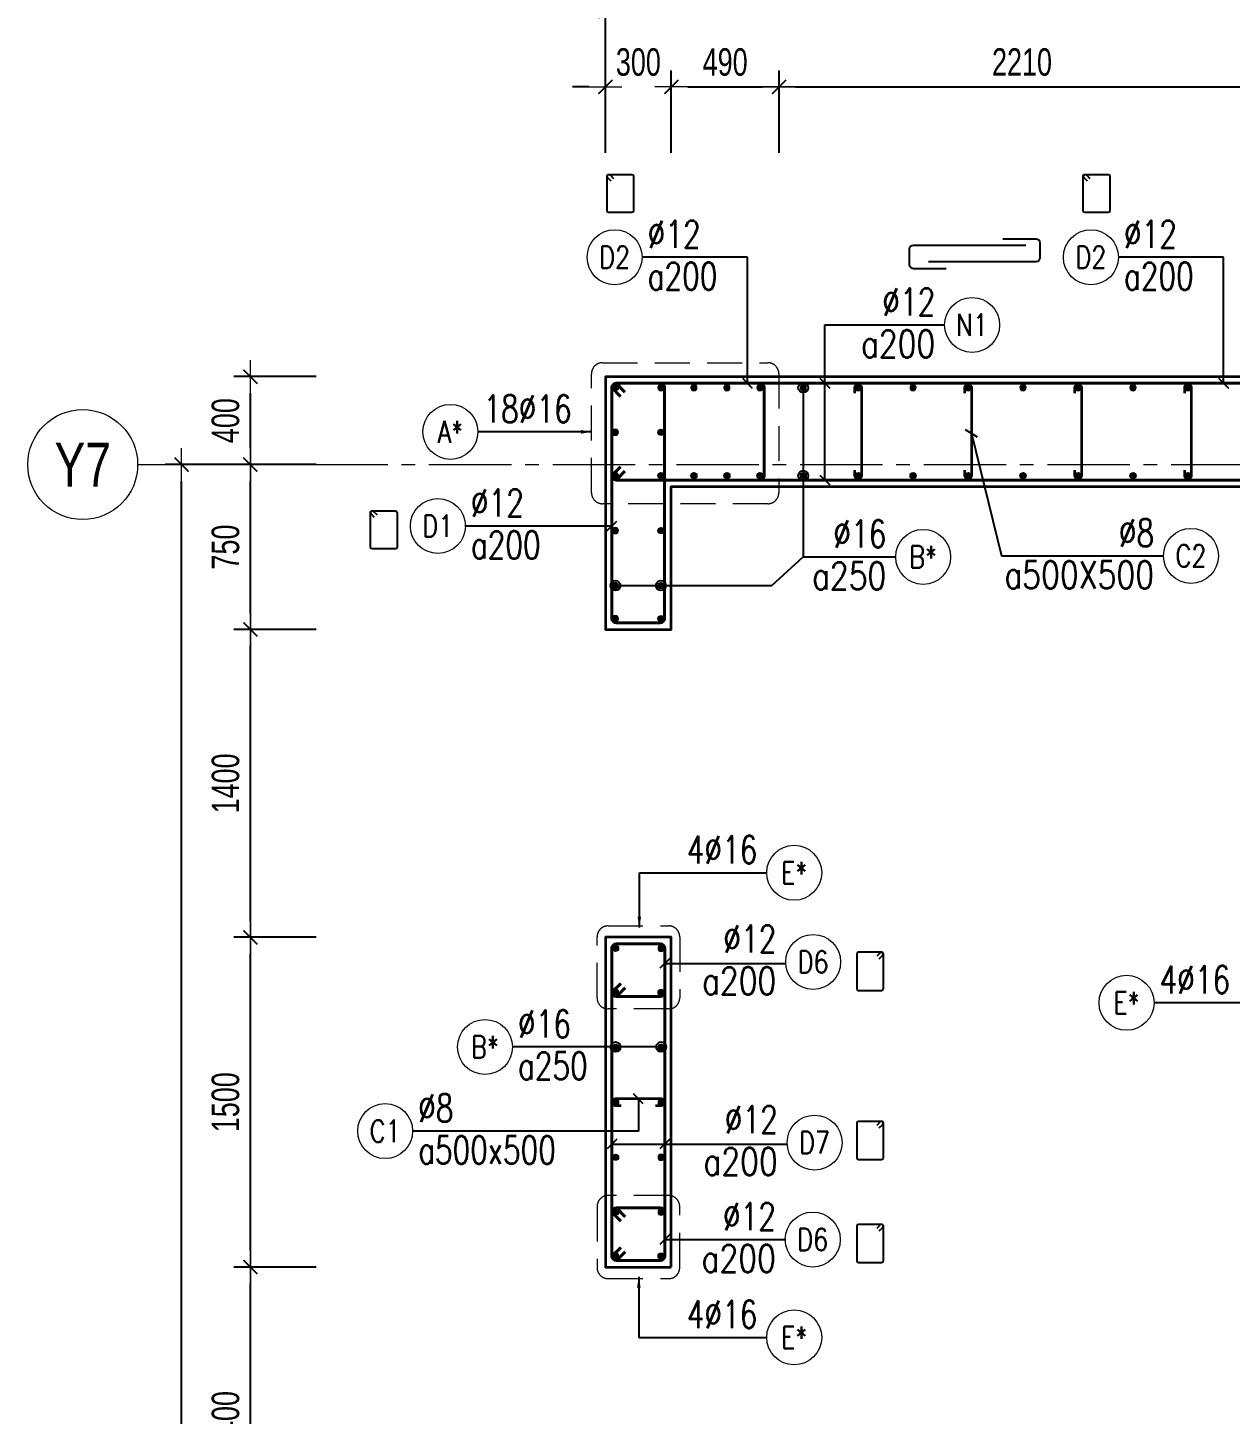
# Model space of a CAD drawing. Header units: millimetres. Extents: x 738475 to 1279438, y -34239 to 156422.
# Drawn here: x 1167946 to 1173415, y 105279 to 111585 of the extents above; entities that cross this region are included whole.
import ezdxf
from ezdxf.enums import TextEntityAlignment as Align

# ---------------------------------------------------------------- set-up
doc = ezdxf.new("R2010")
doc.units = ezdxf.units.MM
doc.header["$MEASUREMENT"] = 0
doc.linetypes.add('HIDDEN2', pattern=[4.7625, 3.175, -1.5875])
doc.linetypes.add('OF_Grid_1$0$CENTER2', pattern=[1.125, 0.75, -0.125, 0.125, -0.125])
doc.layers.get('0').update_dxf_attribs({"lineweight": 20})
doc.layers.get('Defpoints').update_dxf_attribs({"color": 151, "lineweight": 9})
for name, color, linetype, lineweight in [('KC-LEADER', 153, 'Continuous', 18), ('KC-THEP', 6, 'Continuous', 40), ('NDC_S_DIM', 1, 'Continuous', 15), ('NDC_S_HIDDEN', 8, 'HIDDEN2', 13), ('NDC_S_LEADER', 1, 'Continuous', 15), ('NDC_S_REBAR', 4, 'Continuous', 35), ('NDC_S_STIRRUP', 4, 'Continuous', 40), ('NDC_S_VN TEXT', 7, 'Continuous', 20), ('NDC_S_WALL', 6, 'Continuous', 35), ('OF_Grid_1$0$NDC_S_AXIS', 5, 'OF_Grid_1$0$CENTER2', 13), ('OF_Grid_1$0$NDC_S_SYMBOL', 1, 'Continuous', 15), ('OF_Grid_1$0$NDC_S_TEXT SYMBOL', 7, 'Continuous', 20)]:
    doc.layers.add(name, color=color, linetype=linetype, lineweight=lineweight)
doc.layers.add('Ligature', color=1, linetype='Continuous')
doc.styles.add('NDC_ARIAL', font='arial.ttf', dxfattribs={"width": 0.85})
doc.styles.add('NDC_DIM', font='', dxfattribs={"width": 0.75})
doc.styles.add('NDC_EN TXT', font='romans.shx', dxfattribs={"width": 0.8})
doc.styles.add('OF_Grid_1$0$NDC_ANNO', font='', dxfattribs={"width": 0.8})
doc.styles.get('NDC_DIM').set_extended_font_data('Dotum')
doc.styles.get('OF_Grid_1$0$NDC_ANNO').set_extended_font_data('Dotum')
doc.dimstyles.new('NDC_1-50', dxfattribs={"dimscale": 50, "dimtxt": 2.5, "dimasz": 1, "dimexe": 1.5, "dimexo": 0, "dimgap": 0.8, "dimtad": 1, "dimdec": 0, "dimdsep": 46, "dimtxsty": 'NDC_ARIAL', "dimblk": 'DIMMARK', "dimcen": 49999.938995, "dimdle": 1.5, "dimclrd": 1, "dimclre": 1, "dimclrt": 3, "dimadec": 0, "dimazin": 0, "dimtfac": 1, "dimtdec": 0, "dimtix": 1, "dimtmove": 2, "dimatfit": 3, "dimfxl": 1, "dimarcsym": 0})
doc.dimstyles.new('NDC_dim_30', dxfattribs={"dimscale": 30, "dimtxt": 2.5, "dimasz": 1.5, "dimexe": 1.5, "dimexo": 2.5, "dimgap": 1, "dimtad": 1, "dimdec": 0, "dimzin": 0, "dimdsep": 46, "dimtxsty": 'NDC_DIM', "dimblk": 'DIMMARK', "dimcen": 0.09, "dimdle": 1.2, "dimclrd": 1, "dimclre": 1, "dimclrt": 3, "dimadec": 0, "dimazin": 0, "dimtfac": 1, "dimtdec": 0, "dimtix": 1, "dimtofl": 0, "dimtmove": 0, "dimatfit": 3, "dimfxl": 6, "dimfxlon": 1, "dimtolj": 1, "dimtzin": 0, "dimarcsym": 0})
doc.dimstyles.new('NDC_dim_50', dxfattribs={"dimscale": 50, "dimtxt": 2.5, "dimasz": 1.5, "dimexe": 1.5, "dimexo": 2.5, "dimgap": 1, "dimtad": 1, "dimdec": 0, "dimzin": 0, "dimdsep": 46, "dimtxsty": 'NDC_DIM', "dimblk": 'DIMMARK', "dimcen": 0.09, "dimdle": 1.2, "dimclrd": 1, "dimclre": 1, "dimclrt": 3, "dimadec": 0, "dimazin": 0, "dimtfac": 1, "dimtdec": 0, "dimtix": 1, "dimtofl": 0, "dimtmove": 0, "dimatfit": 3, "dimfxl": 6, "dimfxlon": 1, "dimtolj": 1, "dimtzin": 0, "dimarcsym": 0})

# ---------------------------------------------------------------- blocks, each defined once
blk = doc.blocks.new('THEP')
at = {"layer": 'KC-LEADER', "color": 6}
blk.add_circle((0, 0), 14, dxfattribs=at)
at = {"layer": 'KC-THEP'}
for p, q in [((-14, 0), (14, 0)), ((9.9, 9.9), (-9.9, -9.9)), ((-9.9, 9.9), (9.9, -9.9)), ((0, 14), (0, -14))]:
    blk.add_line(p, q, dxfattribs=at)
blk = doc.blocks.new('DIMMARK')
at = {"layer": 'NDC_S_DIM', "color": 1}
blk.add_line((-1.5, 0), (1, 0), dxfattribs=at)
at = {"layer": 'NDC_S_DIM', "color": 2, "const_width": 0.1}
blk.add_lwpolyline([(-0.424, -0.424), (0.424, 0.424)], dxfattribs=at)
blk = doc.blocks.new('*U11')
blk.add_circle((-2.5, 0), 2.5)
at = {"layer": 'NDC_S_VN TEXT', "color": 3, "style": 'NDC_EN TXT', "width": 0.75}
for tag, p in [('DK1', (0.5, 0.85)), ('KC1', (0.5, -2.97))]:
    blk.add_attdef(tag, p, '', height=2.5, dxfattribs=at)
at = {"layer": 'NDC_S_VN TEXT', "color": 7, "style": 'NDC_EN TXT', "width": 0.8}
blk.add_attdef('SH2', text='', height=2, dxfattribs=at).set_placement((-2.5, 0), align=Align.MIDDLE)
blk = doc.blocks.new('*U13')
blk.add_circle((-2.5, 0), 2.5)
at = {"layer": 'NDC_S_VN TEXT', "color": 3, "style": 'NDC_EN TXT', "width": 0.75}
blk.add_attdef('DK1', (0.5, 0.85), '', height=2.5, dxfattribs=at)
at = {"layer": 'NDC_S_VN TEXT', "color": 7, "style": 'NDC_EN TXT', "width": 0.8}
blk.add_attdef('SH2', text='', height=2, dxfattribs=at).set_placement((-2.5, 0), align=Align.MIDDLE)
blk = doc.blocks.new('*U10')
blk.add_circle((2.5, 0), 2.5)
at = {"layer": 'NDC_S_VN TEXT', "color": 3, "style": 'NDC_EN TXT'}
for tag, width, p in [('DK2', 0.75, (-0.85, 0.85)), ('KC2', 0.8, (-0.85, -2.97))]:
    blk.add_attdef(tag, text='', height=2.5, dxfattribs=dict(at, width=width)).set_placement(p, align=Align.RIGHT)
at = {"layer": 'NDC_S_VN TEXT', "color": 7, "style": 'NDC_EN TXT', "width": 0.8}
blk.add_attdef('SH3', text='', height=2, dxfattribs=at).set_placement((2.5, 0), align=Align.MIDDLE)
blk = doc.blocks.new('*U9')
blk.add_circle((2.5, 0), 2.5)
at = {"layer": 'NDC_S_VN TEXT', "color": 3, "style": 'NDC_EN TXT', "width": 0.75}
blk.add_attdef('DK2', text='', height=2.5, dxfattribs=at).set_placement((-0.85, 0.85), align=Align.RIGHT)
at = {"layer": 'NDC_S_VN TEXT', "color": 7, "style": 'NDC_EN TXT', "width": 0.8}
blk.add_attdef('SH3', text='', height=2, dxfattribs=at).set_placement((2.5, 0), align=Align.MIDDLE)
blk = doc.blocks.new('*D625')
at = {"layer": 'Defpoints', "color": 0, "ltscale": 200, "transparency": 16777216}
for p in [(1170872.8, 111316.1), (1170572.8, 109998.4), (1170872.8, 109498.4)]:
    blk.add_point(p, dxfattribs=at)
at = {"layer": 'NDC_S_DIM', "color": 1, "lineweight": -2, "ltscale": 200, "transparency": 16777216}
for p, q in [((1170572.8, 111016.1), (1170572.8, 111391.1)), ((1170872.8, 111016.1), (1170872.8, 111391.1)), ((1170497.8, 111316.1), (1170422.8, 111316.1)), ((1170947.8, 111316.1), (1171022.8, 111316.1))]:
    blk.add_line(p, q, dxfattribs=at)
at = {"layer": 'NDC_S_DIM', "color": 1, "lineweight": -2, "ltscale": 200, "transparency": 16777216, "xscale": 75, "yscale": 75, "zscale": 75}
blk.add_blockref('DIMMARK', (1170572.8, 111316.1), dxfattribs=at)
at = {"layer": 'NDC_S_DIM', "color": 1, "lineweight": -2, "ltscale": 200, "transparency": 16777216, "xscale": 75, "yscale": 75, "zscale": 75, "rotation": 180}
blk.add_blockref('DIMMARK', (1170872.8, 111316.1), dxfattribs=at)
at = {"layer": 'NDC_S_DIM', "color": 3, "ltscale": 200, "transparency": 16777216, "insert": (1170722.8, 111428.7), "char_height": 125, "attachment_point": 5, "style": 'NDC_DIM'}
blk.add_mtext('\\A1;300', dxfattribs=at)
blk = doc.blocks.new('*D626')
at = {"layer": 'Defpoints', "color": 0, "ltscale": 200, "transparency": 16777216}
for p in [(1171362.6, 111316.1), (1170872.8, 109498.4), (1171362.6, 109312.2)]:
    blk.add_point(p, dxfattribs=at)
at = {"layer": 'NDC_S_DIM', "color": 1, "lineweight": -2, "ltscale": 200, "transparency": 16777216}
for p, q in [((1170872.8, 111016.1), (1170872.8, 111391.1)), ((1171362.6, 111016.1), (1171362.6, 111391.1)), ((1170947.8, 111316.1), (1171287.6, 111316.1))]:
    blk.add_line(p, q, dxfattribs=at)
at = {"layer": 'NDC_S_DIM', "color": 1, "lineweight": -2, "ltscale": 200, "transparency": 16777216, "xscale": 75, "yscale": 75, "zscale": 75, "rotation": 180}
blk.add_blockref('DIMMARK', (1170872.8, 111316.1), dxfattribs=at)
at = {"layer": 'NDC_S_DIM', "color": 1, "lineweight": -2, "ltscale": 200, "transparency": 16777216, "xscale": 75, "yscale": 75, "zscale": 75}
blk.add_blockref('DIMMARK', (1171362.6, 111316.1), dxfattribs=at)
at = {"layer": 'NDC_S_DIM', "color": 3, "ltscale": 200, "transparency": 16777216, "insert": (1171117.7, 111428.7), "char_height": 125, "attachment_point": 5, "style": 'NDC_DIM'}
blk.add_mtext('\\A1;490', dxfattribs=at)
blk = doc.blocks.new('*D627')
at = {"layer": 'Defpoints', "color": 0, "ltscale": 200, "transparency": 16777216}
for p in [(1173572.8, 111316.1), (1173572.8, 109498.4), (1171362.6, 109312.2)]:
    blk.add_point(p, dxfattribs=at)
at = {"layer": 'NDC_S_DIM', "color": 1, "lineweight": -2, "ltscale": 200, "transparency": 16777216}
for p, q in [((1171362.6, 111016.1), (1171362.6, 111391.1)), ((1173572.8, 111016.1), (1173572.8, 111391.1)), ((1171437.6, 111316.1), (1173497.8, 111316.1))]:
    blk.add_line(p, q, dxfattribs=at)
at = {"layer": 'NDC_S_DIM', "color": 1, "lineweight": -2, "ltscale": 200, "transparency": 16777216, "xscale": 75, "yscale": 75, "zscale": 75, "rotation": 180}
blk.add_blockref('DIMMARK', (1171362.6, 111316.1), dxfattribs=at)
at = {"layer": 'NDC_S_DIM', "color": 1, "lineweight": -2, "ltscale": 200, "transparency": 16777216, "xscale": 75, "yscale": 75, "zscale": 75}
blk.add_blockref('DIMMARK', (1173572.8, 111316.1), dxfattribs=at)
at = {"layer": 'NDC_S_DIM', "color": 3, "ltscale": 200, "transparency": 16777216, "insert": (1172467.7, 111428.7), "char_height": 125, "attachment_point": 5, "style": 'NDC_DIM'}
blk.add_mtext('\\A1;2210', dxfattribs=at)
blk = doc.blocks.new('*D612')
at = {"layer": 'Defpoints', "color": 0, "ltscale": 200, "transparency": 16777216}
for p in [(1177672.6, 111660.1), (1177672.6, 110952.4), (1170572.8, 110857.1)]:
    blk.add_point(p, dxfattribs=at)
at = {"layer": 'NDC_S_DIM', "color": 1, "lineweight": -2, "ltscale": 200, "transparency": 16777216}
for p, q in [((1170572.8, 111360.1), (1170572.8, 111735.1)), ((1177672.6, 111360.1), (1177672.6, 111735.1)), ((1170647.8, 111660.1), (1177597.6, 111660.1))]:
    blk.add_line(p, q, dxfattribs=at)
at = {"layer": 'NDC_S_DIM', "color": 1, "lineweight": -2, "ltscale": 200, "transparency": 16777216, "xscale": 75, "yscale": 75, "zscale": 75, "rotation": 180}
blk.add_blockref('DIMMARK', (1170572.8, 111660.1), dxfattribs=at)
at = {"layer": 'NDC_S_DIM', "color": 1, "lineweight": -2, "ltscale": 200, "transparency": 16777216, "xscale": 75, "yscale": 75, "zscale": 75}
blk.add_blockref('DIMMARK', (1177672.6, 111660.1), dxfattribs=at)
at = {"layer": 'NDC_S_DIM', "color": 3, "ltscale": 200, "transparency": 16777216, "insert": (1174122.7, 111772.7), "char_height": 125, "attachment_point": 5, "style": 'NDC_DIM'}
blk.add_mtext('\\A1;7100', dxfattribs=at)
blk = doc.blocks.new('*U15')
at = {"layer": 'OF_Grid_1$0$NDC_S_SYMBOL'}
blk.add_line((5, 0), (9, 0), dxfattribs=at)
blk.add_circle((0, 0), 5, dxfattribs=at)
at = {"layer": 'OF_Grid_1$0$NDC_S_TEXT SYMBOL', "color": 7, "style": 'OF_Grid_1$0$NDC_ANNO', "width": 0.8}
blk.add_attdef('GRID', text='', height=4, rotation=270, dxfattribs=at).set_placement((0, 0), align=Align.MIDDLE)
blk = doc.blocks.new('*D613')
at = {"layer": 'Defpoints', "color": 0, "ltscale": 200, "transparency": 16777216}
for p in [(1168958.2, 109998.4), (1170572.8, 109998.4), (1170872.8, 109598.4)]:
    blk.add_point(p, dxfattribs=at)
at = {"layer": 'NDC_S_DIM', "color": 1, "lineweight": -2, "ltscale": 200, "transparency": 16777216}
for p, q in [((1169258.2, 109998.4), (1168883.2, 109998.4)), ((1168958.2, 109673.4), (1168958.2, 109923.4)), ((1169258.2, 109598.4), (1168883.2, 109598.4))]:
    blk.add_line(p, q, dxfattribs=at)
at = {"layer": 'NDC_S_DIM', "color": 1, "lineweight": -2, "ltscale": 200, "transparency": 16777216, "xscale": 75, "yscale": 75, "zscale": 75}
for p, rotation in [((1168958.2, 109998.4), 90), ((1168958.2, 109598.4), 270)]:
    blk.add_blockref('DIMMARK', p, dxfattribs=dict(at, rotation=rotation))
at = {"layer": 'NDC_S_DIM', "color": 3, "ltscale": 200, "transparency": 16777216, "insert": (1168845.6, 109798.4), "char_height": 125, "attachment_point": 5, "rotation": 90, "style": 'NDC_DIM'}
blk.add_mtext('\\A1;400', dxfattribs=at)
blk = doc.blocks.new('*D602')
at = {"layer": 'Defpoints', "color": 0, "ltscale": 200, "transparency": 16777216}
for p in [(1168645.6, 109598.4), (1170686.7, 109598.4), (1170686.8, 97998.6)]:
    blk.add_point(p, dxfattribs=at)
at = {"layer": 'NDC_S_DIM', "color": 1, "lineweight": -2, "ltscale": 200, "transparency": 16777216}
for p, q in [((1168945.6, 109598.4), (1168570.6, 109598.4)), ((1168645.6, 98073.6), (1168645.6, 109523.4)), ((1168945.6, 97998.6), (1168570.6, 97998.6))]:
    blk.add_line(p, q, dxfattribs=at)
at = {"layer": 'NDC_S_DIM', "color": 1, "lineweight": -2, "ltscale": 200, "transparency": 16777216, "xscale": 75, "yscale": 75, "zscale": 75}
for p, rotation in [((1168645.6, 109598.4), 90), ((1168645.6, 97998.6), 270)]:
    blk.add_blockref('DIMMARK', p, dxfattribs=dict(at, rotation=rotation))
at = {"layer": 'NDC_S_DIM', "color": 3, "ltscale": 200, "transparency": 16777216, "insert": (1168533, 103798.5), "char_height": 125, "attachment_point": 5, "rotation": 90, "style": 'NDC_DIM'}
blk.add_mtext('\\A1;11600', dxfattribs=at)
blk = doc.blocks.new('*D588')
at = {"layer": 'Defpoints', "color": 0, "ltscale": 200, "transparency": 16777216}
for p in [(1168958.2, 105948.4), (1170722.8, 105948.4), (1170722.8, 104548.4)]:
    blk.add_point(p, dxfattribs=at)
at = {"layer": 'NDC_S_DIM', "color": 1, "lineweight": -2, "ltscale": 200, "transparency": 16777216}
for p, q in [((1169258.2, 105948.4), (1168883.2, 105948.4)), ((1168958.2, 104623.4), (1168958.2, 105873.4)), ((1169258.2, 104548.4), (1168883.2, 104548.4))]:
    blk.add_line(p, q, dxfattribs=at)
at = {"layer": 'NDC_S_DIM', "color": 1, "lineweight": -2, "ltscale": 200, "transparency": 16777216, "xscale": 75, "yscale": 75, "zscale": 75}
for p, rotation in [((1168958.2, 105948.4), 90), ((1168958.2, 104548.4), 270)]:
    blk.add_blockref('DIMMARK', p, dxfattribs=dict(at, rotation=rotation))
at = {"layer": 'NDC_S_DIM', "color": 3, "ltscale": 200, "transparency": 16777216, "insert": (1168845.6, 105248.4), "char_height": 125, "attachment_point": 5, "rotation": 90, "style": 'NDC_DIM'}
blk.add_mtext('\\A1;1400', dxfattribs=at)
blk = doc.blocks.new('*D589')
at = {"layer": 'Defpoints', "color": 0, "ltscale": 200, "transparency": 16777216}
for p in [(1168958.2, 107448.4), (1170722.8, 107448.4), (1170722.8, 105948.4)]:
    blk.add_point(p, dxfattribs=at)
at = {"layer": 'NDC_S_DIM', "color": 1, "lineweight": -2, "ltscale": 200, "transparency": 16777216}
for p, q in [((1169258.2, 107448.4), (1168883.2, 107448.4)), ((1168958.2, 106023.4), (1168958.2, 107373.4)), ((1169258.2, 105948.4), (1168883.2, 105948.4))]:
    blk.add_line(p, q, dxfattribs=at)
at = {"layer": 'NDC_S_DIM', "color": 1, "lineweight": -2, "ltscale": 200, "transparency": 16777216, "xscale": 75, "yscale": 75, "zscale": 75}
for p, rotation in [((1168958.2, 107448.4), 90), ((1168958.2, 105948.4), 270)]:
    blk.add_blockref('DIMMARK', p, dxfattribs=dict(at, rotation=rotation))
at = {"layer": 'NDC_S_DIM', "color": 3, "ltscale": 200, "transparency": 16777216, "insert": (1168845.6, 106698.4), "char_height": 125, "attachment_point": 5, "rotation": 90, "style": 'NDC_DIM'}
blk.add_mtext('\\A1;1500', dxfattribs=at)
blk = doc.blocks.new('*D590')
at = {"layer": 'Defpoints', "color": 0, "ltscale": 200, "transparency": 16777216}
for p in [(1168958.2, 108848.4), (1170722.8, 108848.4), (1170722.8, 107448.4)]:
    blk.add_point(p, dxfattribs=at)
at = {"layer": 'NDC_S_DIM', "color": 1, "lineweight": -2, "ltscale": 200, "transparency": 16777216}
for p, q in [((1169258.2, 108848.4), (1168883.2, 108848.4)), ((1168958.2, 107523.4), (1168958.2, 108773.4)), ((1169258.2, 107448.4), (1168883.2, 107448.4))]:
    blk.add_line(p, q, dxfattribs=at)
at = {"layer": 'NDC_S_DIM', "color": 1, "lineweight": -2, "ltscale": 200, "transparency": 16777216, "xscale": 75, "yscale": 75, "zscale": 75}
for p, rotation in [((1168958.2, 108848.4), 90), ((1168958.2, 107448.4), 270)]:
    blk.add_blockref('DIMMARK', p, dxfattribs=dict(at, rotation=rotation))
at = {"layer": 'NDC_S_DIM', "color": 3, "ltscale": 200, "transparency": 16777216, "insert": (1168845.6, 108148.4), "char_height": 125, "attachment_point": 5, "rotation": 90, "style": 'NDC_DIM'}
blk.add_mtext('\\A1;1400', dxfattribs=at)
blk = doc.blocks.new('*D591')
at = {"layer": 'Defpoints', "color": 0, "ltscale": 200, "transparency": 16777216}
for p in [(1168958.2, 109598.4), (1170686.7, 109598.4), (1170722.8, 108848.4)]:
    blk.add_point(p, dxfattribs=at)
at = {"layer": 'NDC_S_DIM', "color": 1, "lineweight": -2, "ltscale": 200, "transparency": 16777216}
for p, q in [((1169258.2, 109598.4), (1168883.2, 109598.4)), ((1168958.2, 108923.4), (1168958.2, 109523.4)), ((1169258.2, 108848.4), (1168883.2, 108848.4))]:
    blk.add_line(p, q, dxfattribs=at)
at = {"layer": 'NDC_S_DIM', "color": 1, "lineweight": -2, "ltscale": 200, "transparency": 16777216, "xscale": 75, "yscale": 75, "zscale": 75}
for p, rotation in [((1168958.2, 109598.4), 90), ((1168958.2, 108848.4), 270)]:
    blk.add_blockref('DIMMARK', p, dxfattribs=dict(at, rotation=rotation))
at = {"layer": 'NDC_S_DIM', "color": 3, "ltscale": 200, "transparency": 16777216, "insert": (1168845.6, 109223.4), "char_height": 125, "attachment_point": 5, "rotation": 90, "style": 'NDC_DIM'}
blk.add_mtext('\\A1;750', dxfattribs=at)

msp = doc.modelspace()

# ---------------------------------------------------------------- linework, layer by layer
at = {"layer": 'Ligature'}
for points in [[(1170598.755, 110888.209), (1170582.789, 110904.175, -0.66817864), (1170588.563, 110918.113), (1170693.191, 110918.113, -0.41421356), (1170701.356, 110909.948), (1170701.356, 110752.841, -0.41421356), (1170693.191, 110744.676), (1170588.563, 110744.676, -0.41421356), (1170580.398, 110752.841), (1170580.398, 110909.948, -0.66817864), (1170594.336, 110915.722), (1170610.302, 110899.756)], [(1172764.892, 110888.209), (1172748.926, 110904.175, -0.66817864), (1172754.7, 110918.113), (1172859.328, 110918.113, -0.41421356), (1172867.493, 110909.948), (1172867.493, 110752.841, -0.41421356), (1172859.328, 110744.676), (1172754.699, 110744.676, -0.41421356), (1172746.535, 110752.841), (1172746.535, 110909.948, -0.66817864), (1172760.473, 110915.722), (1172776.439, 110899.756)], [(1169523.114, 109358.161), (1169507.148, 109374.127, -0.66817864), (1169512.921, 109388.065), (1169617.55, 109388.065, -0.41421356), (1169625.715, 109379.9), (1169625.715, 109222.792, -0.41421356), (1169617.55, 109214.628), (1169512.921, 109214.628, -0.41421356), (1169504.756, 109222.792), (1169504.756, 109379.9, -0.66817864), (1169518.694, 109385.673), (1169534.66, 109369.707)], [(1171818.807, 107350.572), (1171834.773, 107366.538, 0.66817864), (1171829, 107380.476), (1171724.371, 107380.476, 0.41421356), (1171716.206, 107372.311), (1171716.206, 107215.203, 0.41421356), (1171724.371, 107207.039), (1171829, 107207.039, 0.41421356), (1171837.165, 107215.203), (1171837.165, 107372.311, 0.66817864), (1171823.226, 107378.084), (1171807.26, 107362.118)], [(1171818.779, 106581.423), (1171834.745, 106597.389, 0.66817864), (1171828.972, 106611.327), (1171724.343, 106611.327, 0.41421356), (1171716.178, 106603.162), (1171716.178, 106446.055, 0.41421356), (1171724.343, 106437.89), (1171828.972, 106437.89, 0.41421356), (1171837.136, 106446.055), (1171837.136, 106603.162, 0.66817864), (1171823.198, 106608.936), (1171807.232, 106592.97)], [(1171818.779, 106112.847), (1171834.745, 106128.813, 0.66817864), (1171828.972, 106142.751), (1171724.343, 106142.751, 0.41421356), (1171716.178, 106134.586), (1171716.178, 105977.479, 0.41421356), (1171724.343, 105969.314), (1171828.972, 105969.314, 0.41421356), (1171837.136, 105977.479), (1171837.136, 106134.586, 0.66817864), (1171823.198, 106140.36), (1171807.232, 106124.394)]]:
    msp.add_lwpolyline(points, format="xyb", dxfattribs=at)
at = {"layer": 'Ligature', "elevation": 0.03}
for points in [[(1172380.928, 110625.268), (1172531.147, 110625.268, -0.41421356), (1172548.751, 110607.664), (1172548.751, 110538.543, -0.41421356), (1172531.147, 110520.94), (1172042.98, 110520.94)], [(1172484.545, 110595.212), (1171972.876, 110595.212, 0.41421356), (1171955.273, 110577.609), (1171955.273, 110508.488, 0.41421356), (1171972.876, 110490.884), (1172123.095, 110490.884)]]:
    msp.add_lwpolyline(points, format="xyb", dxfattribs=at)
at = {"layer": 'NDC_S_HIDDEN', "ltscale": 50}
for points in [[(1170559.605, 110061.764), (1171311.815, 110061.764, -0.41421356), (1171361.815, 110011.764), (1171361.815, 109470.451, -0.41421356), (1171311.815, 109420.451), (1170559.605, 109420.451, -0.41421356), (1170509.605, 109470.451), (1170509.605, 110011.764, -0.41421356)], [(1170585.138, 107500.423), (1170860.981, 107500.423, -0.41421356), (1170910.981, 107450.423), (1170910.981, 107172.873, -0.41421356), (1170860.981, 107122.873), (1170585.138, 107122.873, -0.41421356), (1170535.138, 107172.873), (1170535.138, 107450.423, -0.41421356)], [(1170585.138, 105896.304), (1170860.981, 105896.304, 0.41421356), (1170910.981, 105946.304), (1170910.981, 106223.853, 0.41421356), (1170860.981, 106273.853), (1170585.138, 106273.853, 0.41421356), (1170535.138, 106223.853), (1170535.138, 105946.304, 0.41421356)]]:
    msp.add_lwpolyline(points, format="xyb", close=True, dxfattribs=at)
at = {"layer": 'NDC_S_REBAR'}
for points in [[(1171707.605, 109923.363), (1171707.605, 109948.363, -1), (1171737.605, 109948.363), (1171737.605, 109548.363, -1), (1171707.605, 109548.363), (1171707.605, 109573.363)], [(1172207.605, 109923.363), (1172207.605, 109948.363, -1), (1172237.605, 109948.363), (1172237.605, 109548.363, -1), (1172207.605, 109548.363), (1172207.605, 109573.363)], [(1172707.605, 109923.363), (1172707.605, 109948.363, -1), (1172737.605, 109948.363), (1172737.605, 109548.363, -1), (1172707.605, 109548.363), (1172707.605, 109573.363)], [(1173207.605, 109923.363), (1173207.605, 109948.363, -1), (1173237.605, 109948.363), (1173237.605, 109548.363, -1), (1173207.605, 109548.363), (1173207.605, 109573.363)], [(1170801.286, 106683.363), (1170826.286, 106683.363, 1), (1170826.286, 106713.363), (1170619.262, 106713.363, 1), (1170619.262, 106683.363), (1170644.262, 106683.363)]]:
    msp.add_lwpolyline(points, format="xyb", dxfattribs=at)
at = {"layer": 'NDC_S_STIRRUP'}
for points in [[(1175379.634, 109568.363), (1175419.634, 109528.363, 0.41421356), (1175439.634, 109548.363), (1175439.634, 109948.363, 0.41421356), (1175419.634, 109968.363), (1170621.975, 109968.363, 0.41421356), (1170601.975, 109948.363), (1170601.975, 109548.363, 0.41421356), (1170621.975, 109528.363), (1175419.634, 109528.363, 0.41421356), (1175439.634, 109548.363), (1175399.634, 109588.363)], [(1170661.975, 109568.363), (1170621.975, 109528.363, -0.41421356), (1170601.975, 109548.363), (1170601.975, 109948.363, -0.41421356), (1170621.975, 109968.363), (1171275.487, 109968.363, -0.41421356), (1171295.487, 109948.363), (1171295.487, 109548.363, -0.41421356), (1171275.487, 109528.363), (1170621.975, 109528.363, -0.41421356), (1170601.975, 109548.363), (1170641.975, 109588.363)], [(1170641.975, 109908.363), (1170601.975, 109948.363, -0.41421356), (1170621.975, 109968.363), (1170821.975, 109968.363, -0.41421356), (1170841.975, 109948.363), (1170841.975, 108898.363, -0.41421356), (1170821.975, 108878.363), (1170621.975, 108878.363, -0.41421356), (1170601.975, 108898.363), (1170601.975, 109948.363, -0.41421356), (1170621.975, 109968.363), (1170661.975, 109928.363)], [(1170642.774, 106038.363), (1170602.774, 105998.363, 0.41421356), (1170622.774, 105978.363), (1170822.774, 105978.363, 0.41421356), (1170842.774, 105998.363), (1170842.774, 107398.363, 0.41421356), (1170822.774, 107418.363), (1170622.774, 107418.363, 0.41421356), (1170602.774, 107398.363), (1170602.774, 105998.363, 0.41421356), (1170622.774, 105978.363), (1170662.774, 106018.363)], [(1170642.774, 107238.9), (1170602.774, 107198.9, 0.41421356), (1170622.774, 107178.9), (1170822.774, 107178.9, 0.41421356), (1170842.774, 107198.9), (1170842.774, 107398.363, 0.41421356), (1170822.774, 107418.363), (1170622.774, 107418.363, 0.41421356), (1170602.774, 107398.363), (1170602.774, 107198.9, 0.41421356), (1170622.774, 107178.9), (1170662.774, 107218.9)], [(1170642.774, 106157.826), (1170602.774, 106197.826, -0.41421356), (1170622.774, 106217.826), (1170822.774, 106217.826, -0.41421356), (1170842.774, 106197.826), (1170842.774, 105998.363, -0.41421356), (1170822.774, 105978.363), (1170622.774, 105978.363, -0.41421356), (1170602.774, 105998.363), (1170602.774, 106197.826, -0.41421356), (1170622.774, 106217.826), (1170662.774, 106177.826)]]:
    msp.add_lwpolyline(points, format="xyb", dxfattribs=at)
at = {"layer": 'NDC_S_WALL'}
for points in [[(1176972.774, 100598.363), (1176972.774, 109998.363), (1176972.774, 109998.363), (1176572.774, 109998.363), (1176572.774, 109998.363), (1176572.774, 109498.363), (1176572.774, 109498.363), (1176672.774, 109498.363), (1176672.774, 107298.363), (1173872.774, 107298.363), (1173872.774, 109498.363), (1173872.774, 109498.363), (1175470.434, 109498.363), (1175470.434, 109498.363), (1175470.434, 109998.363), (1175470.434, 109998.363), (1170572.774, 109998.363), (1170572.774, 108848.363), (1170872.774, 108848.363), (1170872.774, 109498.363), (1173572.774, 109498.363), (1173572.774, 109498.363), (1173572.774, 98098.363)], [(1170872.774, 105948.363), (1170872.774, 107448.363), (1170872.774, 107448.363), (1170572.774, 107448.363), (1170572.774, 105948.363), (1170872.774, 105948.363)]]:
    msp.add_lwpolyline(points, dxfattribs=at)
at = {"layer": 'OF_Grid_1$0$NDC_S_AXIS', "ltscale": 500}
msp.add_line((1168645.595, 109598.363), (1184495.919, 109598.363), dxfattribs=at)

# ---------------------------------------------------------------- block references
at = {"layer": 'KC-THEP'}
for p, rotation in [((1170618.463, 109948.363), 189.6685644363809), ((1170825.487, 109745.695), 9.66856443638095), ((1170825.487, 109548.363), 9.66856443638095), ((1170975.487, 109548.363), 9.66856443638095), ((1171125.487, 109548.363), 9.66856443638095), ((1171275.487, 109548.363), 9.66856443638095), ((1171472.605, 109548.363), 9.66856443638095), ((1171722.605, 109548.363), 9.66856443638095), ((1171972.605, 109548.363), 9.66856443638095), ((1172222.605, 109548.363), 9.66856443638095), ((1172472.605, 109548.363), 9.66856443638095), ((1172722.605, 109548.363), 9.66856443638095), ((1172972.605, 109548.363), 9.66856443638095), ((1173222.605, 109548.363), 9.66856443638095), ((1170825.487, 109298.363), 9.66856443638095), ((1170825.487, 109048.363), 9.66856443638095), ((1170825.487, 108897.017), 9.66856443638095), ((1170619.262, 107398.363), 189.6685644363809), ((1170826.286, 107198.363), 9.668564436380926), ((1170619.262, 106948.363), 189.6685644363809), ((1170619.262, 106698.363), 189.6685644363809), ((1170619.262, 106448.363), 189.6685644363809), ((1170619.262, 106198.363), 189.6685644363809), ((1170826.286, 105998.363), 9.668564436380946)]:
    msp.add_blockref('THEP', p, dxfattribs=dict(at, rotation=rotation))
at = {"layer": 'KC-THEP', "xscale": -1}
for p, rotation in [((1170825.487, 109948.363), 170.331435563619), ((1170975.487, 109948.363), 170.331435563619), ((1171125.487, 109948.363), 170.331435563619), ((1171275.487, 109948.363), 170.331435563619), ((1171472.605, 109948.363), 170.331435563619), ((1171722.605, 109948.363), 170.331435563619), ((1171972.605, 109948.363), 170.331435563619), ((1172222.605, 109948.363), 170.331435563619), ((1172472.605, 109948.363), 170.331435563619), ((1172722.605, 109948.363), 170.331435563619), ((1172972.605, 109948.363), 170.331435563619), ((1173222.605, 109948.363), 170.331435563619), ((1170618.463, 109745.695), 350.3314355636191), ((1170618.463, 109548.363), 350.3314355636191), ((1170618.463, 109298.363), 350.3314355636191), ((1170618.463, 109048.363), 350.3314355636191), ((1170618.463, 108897.017), 350.3314355636191), ((1170826.286, 107398.363), 170.331435563619), ((1170619.262, 107198.363), 350.3314355636191), ((1170826.286, 106948.363), 170.331435563619), ((1170826.286, 106698.363), 170.331435563619), ((1170826.286, 106448.363), 170.331435563619), ((1170826.286, 106198.363), 170.331435563619), ((1170619.262, 105998.363), 350.3314355636191)]:
    msp.add_blockref('THEP', p, dxfattribs=dict(at, rotation=rotation))
at = {"layer": 'NDC_S_VN TEXT', "xscale": 50, "yscale": 50, "zscale": 50}
for name, p, values in [('*U11', (1170740.024, 110541.577), {'SH2': 'D2', 'DK1': '%%C12', 'KC1': 'a200'}), ('*U11', (1172906.161, 110541.577), {'SH2': 'D2', 'DK1': '%%C12', 'KC1': 'a200'}), ('*U10', (1172115.932, 110233.641), {'SH3': 'N1', 'DK2': '%%C12', 'KC2': 'a200'}), ('*U13', (1169992.986, 109747.3), {'SH2': 'A*', 'DK1': '18%%C16'}), ('*U11', (1169936.038, 109319.162), {'SH2': 'D1', 'DK1': '%%C12', 'KC1': 'a200'}), ('*U10', (1171893.216, 109178.651), {'SH3': 'B*', 'DK2': '%%C16', 'KC2': 'a250'}), ('*U10', (1173111.244, 109183.33), {'SH3': 'C2', 'DK2': '%%c8', 'KC2': 'a500X500'}), ('*U9', (1171306.626, 107741.904), {'SH3': 'E*', 'DK2': '4%%C16'}), ('*U10', (1171392.955, 107336.222), {'SH3': 'D6', 'DK2': '%%c12', 'KC2': 'a200'}), ('*U13', (1173068.245, 107150.534), {'SH2': 'E*', 'DK1': '4%%C16'}), ('*U11', (1170150.316, 106949.603), {'SH2': 'B*', 'DK1': '%%C16', 'KC1': 'a250'}), ('*U11', (1169696.33, 106567.089), {'SH2': 'C1', 'DK1': '%%c8', 'KC1': 'a500x500'}), ('*U10', (1171399.45, 106514.506), {'SH3': 'D7', 'DK2': '%%c12', 'KC2': 'a200'}), ('*U10', (1171391.011, 106073.848), {'SH3': 'D6', 'DK2': '%%c12', 'KC2': 'a200'}), ('*U9', (1171306.626, 105628.834), {'SH3': 'E*', 'DK2': '4%%C16'})]:
    msp.add_blockref(name, p, dxfattribs=at).add_auto_attribs(values)
at = {"layer": 'OF_Grid_1$0$NDC_S_AXIS'}
ref = msp.add_blockref('*U15', (1168195.595, 109598.363), dxfattribs=dict(at, xscale=50, yscale=50, zscale=50))
ref.add_attrib('GRID', 'Y7', dxfattribs={"layer": 'OF_Grid_1$0$NDC_S_TEXT SYMBOL', "color": 7, "height": 200, "style": 'OF_Grid_1$0$NDC_ANNO', "width": 0.8}).set_placement((1168195.595, 109598.363), align=Align.MIDDLE)

# ---------------------------------------------------------------- dimensions: what is measured, and where the dimension line sits
at = {"layer": 'NDC_S_DIM', "ltscale": 200}
for base, p1, p2, picture, middle in [((1177672.574, 111660.108), (1170572.774, 110857.138), (1177672.574, 110952.405), '*D612', (1174122.674, 111772.693)), ((1170872.774, 111316.114), (1170572.774, 109998.363), (1170872.774, 109498.363), '*D625', (1170722.774, 111428.699)), ((1171362.615, 111316.114), (1170872.774, 109498.363), (1171362.615, 109312.227), '*D626', (1171117.695, 111428.699)), ((1173572.774, 111316.114), (1171362.615, 109312.227), (1173572.774, 109498.363), '*D627', (1172467.695, 111428.699))]:
    dim = msp.add_linear_dim(base=base, p1=p1, p2=p2, dimstyle='NDC_dim_50', override={"dimtmove": 1}, dxfattribs=at)
    dim.commit()
    dim.dimension.update_dxf_attribs({"geometry": picture, "text_midpoint": middle})
dim = msp.add_linear_dim(base=(1168958.191, 109998.363), p1=(1170872.774, 109598.363), p2=(1170572.774, 109998.363), angle=90, dimstyle='NDC_dim_50', override={"dimtmove": 1}, dxfattribs=at)
dim.commit()
dim.dimension.update_dxf_attribs({"geometry": '*D613', "text_midpoint": (1168958.191, 109798.363), "dimtype": 160})
for base, p1, p2, picture, middle in [((1168645.595, 109598.363), (1170686.76, 97998.617), (1170686.662, 109598.363), '*D602', (1168533.01, 103798.49)), ((1168958.191, 109598.363), (1170722.774, 108848.363), (1170686.662, 109598.363), '*D591', (1168845.606, 109223.363)), ((1168958.191, 108848.363), (1170722.774, 107448.363), (1170722.774, 108848.363), '*D590', (1168845.606, 108148.363)), ((1168958.191, 107448.363), (1170722.774, 105948.363), (1170722.774, 107448.363), '*D589', (1168845.606, 106698.363)), ((1168958.191, 105948.363), (1170722.774, 104548.363), (1170722.774, 105948.363), '*D588', (1168845.606, 105248.363))]:
    dim = msp.add_linear_dim(base=base, p1=p1, p2=p2, angle=90, dimstyle='NDC_dim_50', override={"dimtmove": 1}, dxfattribs=at)
    dim.commit()
    dim.dimension.update_dxf_attribs({"geometry": picture, "text_midpoint": middle})

# ---------------------------------------------------------------- leaders
at = {"layer": 'NDC_S_LEADER'}
for points, dimstyle, override in [([(1171218.487, 109968.363), (1171218.487, 110541.577), (1170740.024, 110541.577)], 'NDC_dim_30', {"dimtad": 0, "dimldrblk": 'Oblique'}), ([(1173384.624, 109968.363), (1173384.624, 110541.577), (1172906.161, 110541.577)], 'NDC_dim_30', {"dimtad": 0, "dimldrblk": 'Oblique'}), ([(1171571.194, 109528.363), (1171571.194, 110233.46), (1172115.932, 110233.46)], 'NDC_dim_30', {"dimtad": 0, "dimldrblk": 'Oblique'}), ([(1171571.194, 109968.363), (1171571.194, 110233.46), (1172115.932, 110233.46)], 'NDC_dim_30', {"dimtad": 0, "dimldrblk": 'Oblique'}), ([(1171472.605, 109948.363), (1171472.605, 109178.47), (1171893.216, 109178.47)], 'NDC_dim_30', {"dimgap": 1, "dimtad": 0, "dimldrblk": 'Origin'}), ([(1172237.605, 109740.267), (1172375.214, 109183.33), (1173111.244, 109183.33)], 'NDC_dim_30', {"dimtad": 0, "dimldrblk": 'Oblique'}), ([(1171472.605, 109548.363), (1171472.605, 109178.47), (1171893.216, 109178.47)], 'NDC_dim_30', {"dimgap": 1, "dimtad": 0, "dimldrblk": 'Origin'}), ([(1170601.975, 109319.162), (1169933.963, 109319.162)], 'NDC_dim_30', {"dimtad": 0, "dimldrblk": 'Oblique'}), ([(1170618.463, 109048.363), (1171329.804, 109048.363), (1171472.605, 109178.47)], 'NDC_dim_30', {"dimtad": 0, "dimldrblk": 'Origin'}), ([(1170825.487, 109048.363), (1171329.804, 109048.363), (1171472.605, 109178.47)], 'NDC_dim_30', {"dimtad": 0, "dimldrblk": 'Origin'}), ([(1170727.317, 107493.043), (1170727.317, 107741.904), (1171308.896, 107741.904)], 'NDC_1-50', {"dimgap": 0.8, "dimtad": 0}), ([(1170842.774, 107329.919), (1171393.114, 107329.919)], 'NDC_dim_30', {"dimtad": 0, "dimldrblk": 'Oblique'}), ([(1170826.581, 106950.091), (1170150.316, 106949.603)], 'NDC_dim_30', {"dimtad": 0, "dimldrblk": 'Origin'}), ([(1170619.015, 106949.813), (1170150.316, 106949.603)], 'NDC_dim_30', {"dimtad": 0, "dimldrblk": 'Origin'}), ([(1170722.774, 106713.363), (1170722.774, 106567.374), (1169696.33, 106567.12)], 'NDC_dim_30', {"dimtad": 0, "dimldrblk": 'Oblique'}), ([(1170602.774, 106508.203), (1171399.609, 106508.203)], 'NDC_dim_30', {"dimtad": 0, "dimldrblk": 'Oblique'}), ([(1170842.774, 106508.203), (1171399.609, 106508.203)], 'NDC_dim_30', {"dimtad": 0, "dimldrblk": 'Oblique'}), ([(1170842.746, 106073.848), (1171393.086, 106073.848)], 'NDC_dim_30', {"dimtad": 0, "dimldrblk": 'Oblique'}), ([(1170724.886, 105904.884), (1170724.886, 105628.834), (1171306.465, 105628.834)], 'NDC_1-50', {"dimgap": 0.8, "dimtad": 0})]:
    msp.add_leader(points, dimstyle=dimstyle, override=override, dxfattribs=at)
for points in [[(1170511.753, 109747.3), (1169992.986, 109747.3)], [(1173536.8, 107150.534), (1173068.245, 107150.534)]]:
    msp.add_leader(points, dimstyle='NDC_1-50', dxfattribs=at)

doc.saveas('drawing.dxf')
